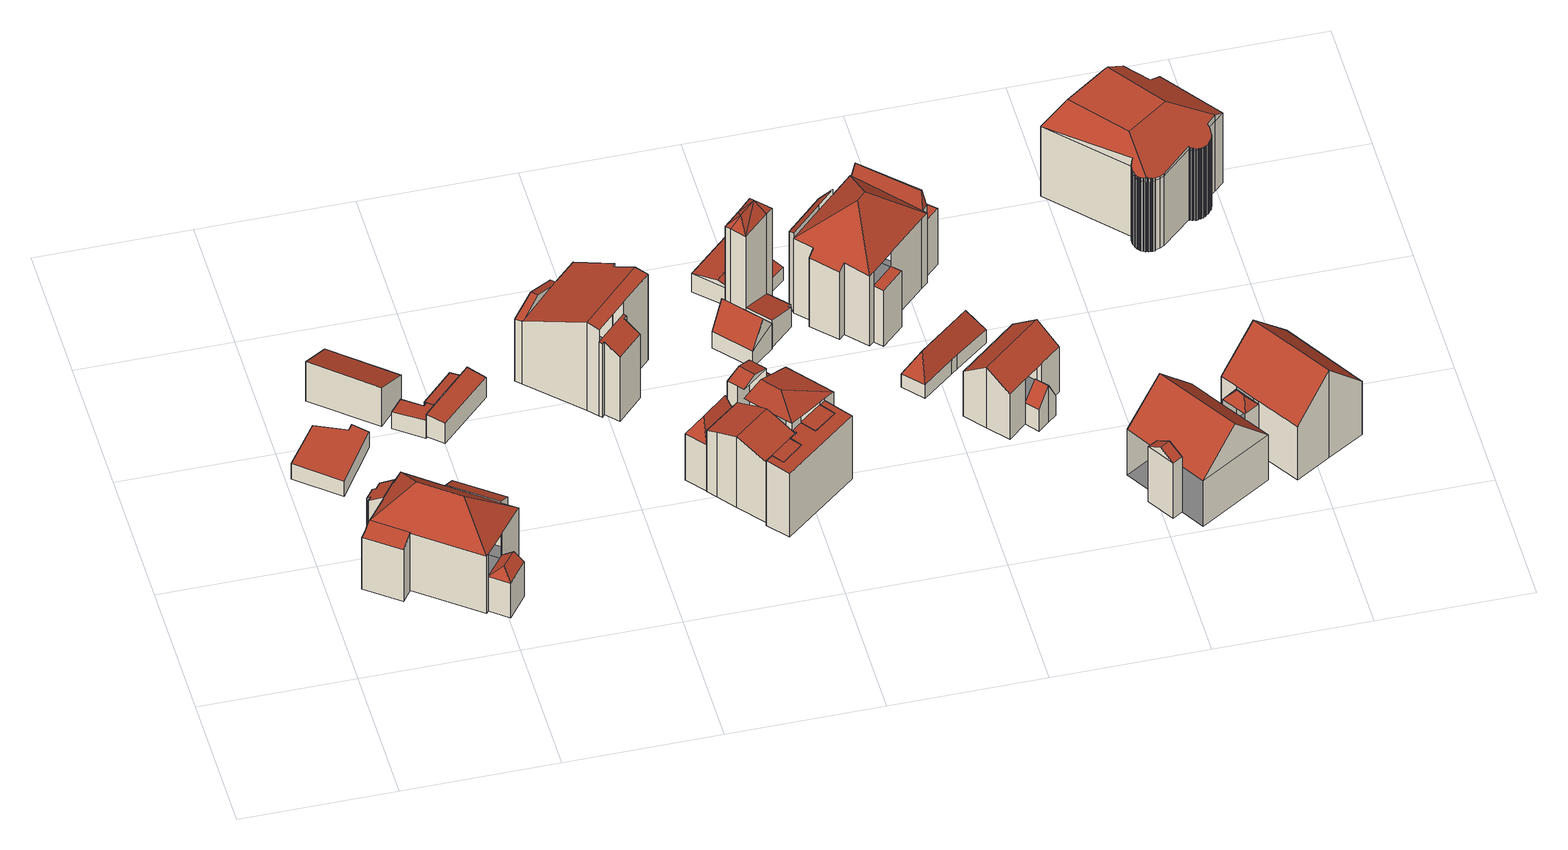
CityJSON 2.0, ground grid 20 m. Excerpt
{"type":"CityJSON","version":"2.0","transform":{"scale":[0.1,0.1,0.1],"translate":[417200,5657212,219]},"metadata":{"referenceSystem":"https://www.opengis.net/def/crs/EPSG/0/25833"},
"CityObjects":{
"building1":{"type":"Building","attributes":{"Dachtyp_tdc":"tdcPolyFlatRoof","Gemeindeschluessel":14612000,"Dachneigung":0,"QualitaetDacherkennung":77,"Geometrietyp2DReferenz":"3000","measuredHeight":2.54,"function":"31001_9998","roofType":"1000"},"geometry":[{"type":"Solid","lod":"2","boundaries":[[[[0,1,2,3]],[[1,4,5,2]],[[4,6,7,5]],[[6,8,9,7]],[[8,10,11,9]],[[10,0,3,11]],[[10,8,6,4,1,0]],[[3,2,5,7,9,11]]]],"semantics":{"surfaces":[{"type":"WallSurface"},{"type":"RoofSurface"},{"type":"GroundSurface"}],"values":[[0,0,0,0,0,0,1,2]]}}]},
"building2":{"type":"Building","attributes":{"Gemeindeschluessel":14612000,"Geometrietyp2DReferenz":"3000","function":"31001_9998","roofType":"9999"},"children":["building2-1","building2-2","building2-3","building2-4","building2-5"]},
"building2-1":{"type":"BuildingPart","attributes":{"Dachtyp_tdc":"tdcFreeFormRoof","Dachneigung":36.92,"QualitaetDacherkennung":18,"Geometrietyp2DReferenz":"3000","measuredHeight":6.75,"roofType":"5000"},"parents":["building2"],"geometry":[{"type":"MultiSurface","lod":"2","boundaries":[[[12,13,14,15]],[[16,17,18]],[[17,19,13,18]],[[13,12,20,16,18]],[[14,21,22,23,24,15]],[[13,19,21,14]],[[19,17,22,21]],[[17,16,23,22]],[[20,12,15,24]]],"semantics":{"surfaces":[{"type":"WallSurface"},{"type":"RoofSurface"},{"type":"GroundSurface"}],"values":[0,1,1,1,2,0,0,0,0]}}]},
"building2-2":{"type":"BuildingPart","attributes":{"Dachtyp_tdc":"tdcPolyFlatRoof","Dachneigung":25.63,"QualitaetDacherkennung":33,"Geometrietyp2DReferenz":"3000","measuredHeight":9.36,"roofType":"2100"},"parents":["building2"],"geometry":[{"type":"MultiSurface","lod":"2","boundaries":[[[25,26,27,28,29]],[[26,30,31,27]],[[30,32,33,34,31]],[[32,30,26,25]],[[28,27,31,34]]],"semantics":{"surfaces":[{"type":"WallSurface"},{"type":"RoofSurface"},{"type":"GroundSurface"}],"values":[0,0,0,1,2]}}]},
"building2-3":{"type":"BuildingPart","attributes":{"Dachtyp_tdc":"tdcHipRoof","Dachneigung":40.88,"QualitaetDacherkennung":64,"Geometrietyp2DReferenz":"3000","measuredHeight":13.41,"roofType":"3200"},"parents":["building2"],"geometry":[{"type":"MultiSurface","lod":"2","boundaries":[[[35,36,37,38]],[[36,39,40,37]],[[39,41,40]],[[42,43,44,45]],[[43,29,28,44]],[[33,46,47,34]],[[46,48,24,47]],[[48,20,24]],[[49,23,16]],[[49,50,51,23]],[[50,52,53,51]],[[50,49,48,46,54]],[[43,42,41,39,36,35,55]],[[46,33,29,43,55,54]],[[35,52,50,54,55]],[[37,40,45,44,28,34,47,24,23,51,53,38]]],"semantics":{"surfaces":[{"type":"WallSurface"},{"type":"RoofSurface"},{"type":"GroundSurface"}],"values":[0,0,0,0,0,0,0,0,0,0,0,1,1,1,1,2]}}]},
"building2-4":{"type":"BuildingPart","attributes":{"Dachtyp_tdc":"tdcPolyFlatRoof","Dachneigung":33.27,"QualitaetDacherkennung":30,"Geometrietyp2DReferenz":"3000","measuredHeight":9.52,"roofType":"2100"},"parents":["building2"],"geometry":[{"type":"MultiSurface","lod":"2","boundaries":[[[56,57,58,59]],[[57,60,61,58]],[[60,62,63,61]],[[62,64,65,63]],[[64,66,67,65]],[[66,68,45,67]],[[68,42,45]],[[69,56,59,40,41]],[[69,68,66,64,62,60,57,56]],[[59,58,61,63,65,67,45,40]]],"semantics":{"surfaces":[{"type":"WallSurface"},{"type":"RoofSurface"},{"type":"GroundSurface"}],"values":[0,0,0,0,0,0,0,0,1,2]}}]},
"building2-5":{"type":"BuildingPart","attributes":{"Dachtyp_tdc":"tdcPolyFlatRoof","Dachneigung":27.8,"QualitaetDacherkennung":30,"Geometrietyp2DReferenz":"3000","measuredHeight":9.52,"roofType":"2100"},"parents":["building2"],"geometry":[{"type":"MultiSurface","lod":"2","boundaries":[[[70,71,72,73]],[[71,74,75,72]],[[74,76,35,38,75]],[[77,70,73,53,52]],[[77,76,74,71,70]],[[73,72,75,38,53]]],"semantics":{"surfaces":[{"type":"WallSurface"},{"type":"RoofSurface"},{"type":"GroundSurface"}],"values":[0,0,0,0,1,2]}}]},
"building3":{"type":"Building","attributes":{"Dachtyp_tdc":"tdcPolyFlatRoof","Gemeindeschluessel":14612000,"Dachneigung":23.06,"QualitaetDacherkennung":75,"Geometrietyp2DReferenz":"3000","measuredHeight":6.5,"function":"31001_9998","roofType":"2100"},"geometry":[{"type":"Solid","lod":"2","boundaries":[[[[78,79,80,81]],[[79,82,83,80]],[[82,84,85,83]],[[84,78,81,85]],[[84,82,79,78]],[[81,80,83,85]]]],"semantics":{"surfaces":[{"type":"WallSurface"},{"type":"RoofSurface"},{"type":"GroundSurface"}],"values":[[0,0,0,0,1,2]]}}]},
"building4":{"type":"Building","attributes":{"Dachtyp_tdc":"tdcPolyFlatRoof","Gemeindeschluessel":14612000,"Dachneigung":2.85,"QualitaetDacherkennung":56,"Geometrietyp2DReferenz":"3000","measuredHeight":2.96,"function":"31001_9998","roofType":"2100"},"geometry":[{"type":"Solid","lod":"2","boundaries":[[[[86,87,88,89]],[[87,90,91,88]],[[90,92,93,91]],[[92,94,95,93]],[[94,96,97,95]],[[96,86,89,97]],[[96,94,92,90,87,86]],[[89,88,91,93,95,97]]]],"semantics":{"surfaces":[{"type":"WallSurface"},{"type":"RoofSurface"},{"type":"GroundSurface"}],"values":[[0,0,0,0,0,0,1,2]]}}]},
"building5":{"type":"Building","attributes":{"Dachtyp_tdc":"tdcPolyFlatRoof","Gemeindeschluessel":14612000,"Dachneigung":11.92,"QualitaetDacherkennung":58,"Geometrietyp2DReferenz":"3000","measuredHeight":3.04,"function":"31001_9998","roofType":"2100"},"geometry":[{"type":"Solid","lod":"2","boundaries":[[[[98,99,100,101]],[[99,102,103,100]],[[101,100,103,104,105]],[[102,106,104,103]],[[106,107,105,104]],[[107,98,101,105]],[[107,106,102,99,98]]]],"semantics":{"surfaces":[{"type":"WallSurface"},{"type":"GroundSurface"},{"type":"RoofSurface"}],"values":[[0,0,1,0,0,0,2]]}}]},
"building6":{"type":"Building","attributes":{"Dachtyp_tdc":"tdcPolyFlatRoof","Gemeindeschluessel":14612000,"Dachneigung":9.33,"QualitaetDacherkennung":69,"Geometrietyp2DReferenz":"3000","measuredHeight":3.76,"function":"31001_9998","roofType":"2100"},"geometry":[{"type":"Solid","lod":"2","boundaries":[[[[108,109,110,111]],[[109,112,113,110]],[[112,114,115,113]],[[114,116,117,115]],[[116,118,119,117]],[[118,108,111,119]],[[118,116,114,112,109,108]],[[111,110,113,115,117,119]]]],"semantics":{"surfaces":[{"type":"WallSurface"},{"type":"RoofSurface"},{"type":"GroundSurface"}],"values":[[0,0,0,0,0,0,1,2]]}}]},
"building7":{"type":"Building","attributes":{"Gemeindeschluessel":14612000,"Geometrietyp2DReferenz":"3000","function":"31001_9998","roofType":"9999"},"children":["building7-1","building7-2","building7-3"]},
"building7-1":{"type":"BuildingPart","attributes":{"Dachtyp_tdc":"tdcPolyFlatRoof","Dachneigung":32.76,"QualitaetDacherkennung":21,"Geometrietyp2DReferenz":"3000","measuredHeight":12.22,"roofType":"2100"},"parents":["building7"],"geometry":[{"type":"MultiSurface","lod":"2","boundaries":[[[120,121,122,123]],[[121,124,125,122]],[[124,126,127,125]],[[126,128,129,127]],[[128,130,131,129]],[[130,132,133,131]],[[132,134,135,133]],[[134,132,130,128,126,124,121,120]],[[123,122,125,127,129,131,133,135]]],"semantics":{"surfaces":[{"type":"WallSurface"},{"type":"RoofSurface"},{"type":"GroundSurface"}],"values":[0,0,0,0,0,0,0,1,2]}}]},
"building7-2":{"type":"BuildingPart","attributes":{"Dachtyp_tdc":"tdcGableRoof","Dachneigung":24.6,"QualitaetDacherkennung":16,"Geometrietyp2DReferenz":"3000","measuredHeight":14.47,"roofType":"3100"},"parents":["building7"],"geometry":[{"type":"MultiSurface","lod":"2","boundaries":[[[136,137,138,139]],[[137,140,141,138]],[[140,142,143,141]],[[142,144,145,143]],[[144,146,120,123,145]],[[147,148,149,135,134]],[[148,150,151,152,149]],[[153,136,139,154,155]],[[148,147,146,144,142]],[[142,140,137,136,153,156,157,150,148]],[[139,138,141,143,145,123,135,149,152,154]]],"semantics":{"surfaces":[{"type":"WallSurface"},{"type":"RoofSurface"},{"type":"GroundSurface"}],"values":[0,0,0,0,0,0,0,0,1,1,2]}}]},
"building7-3":{"type":"BuildingPart","attributes":{"Dachtyp_tdc":"tdcGableRoof","Dachneigung":21.11,"QualitaetDacherkennung":45,"Geometrietyp2DReferenz":"3000","measuredHeight":11.7,"roofType":"3100"},"parents":["building7"],"geometry":[{"type":"MultiSurface","lod":"2","boundaries":[[[158,159,160]],[[159,151,157,161,160]],[[155,158,160,161,156]],[[152,162,163,154]],[[151,159,162,152]],[[159,158,163,162]],[[158,155,154,163]]],"semantics":{"surfaces":[{"type":"WallSurface"},{"type":"RoofSurface"},{"type":"GroundSurface"}],"values":[0,1,1,2,0,0,0]}}]},
"building8":{"type":"Building","attributes":{"Dachtyp_tdc":"tdcFreeFormRoof","Gemeindeschluessel":14612000,"Dachneigung":58.23,"QualitaetDacherkennung":13,"Geometrietyp2DReferenz":"3000","measuredHeight":10.17,"function":"31001_9998","roofType":"5000"},"geometry":[{"type":"Solid","lod":"2","boundaries":[[[[164,165,166,167]],[[165,168,169,166]],[[168,170,171,169]],[[170,172,173,171]],[[172,164,167,173]],[[174,170,168]],[[170,174,172]],[[175,174,168,165]],[[175,165,164]],[[174,175,164,172]],[[167,166,169,171,173]]]],"semantics":{"surfaces":[{"type":"WallSurface"},{"type":"RoofSurface"},{"type":"GroundSurface"}],"values":[[0,0,0,0,0,0,0,1,1,1,2]]}}]},
"building9":{"type":"Building","attributes":{"Gemeindeschluessel":14612000,"Geometrietyp2DReferenz":"3000","function":"31001_9998","roofType":"9999"},"children":["building9-1","building9-2","building9-3","building9-4","building9-5"]},
"building9-1":{"type":"BuildingPart","attributes":{"Dachtyp_tdc":"tdcGableRoof","Dachneigung":18.95,"QualitaetDacherkennung":35,"Geometrietyp2DReferenz":"3000","measuredHeight":11.56,"roofType":"3100"},"parents":["building9"],"geometry":[{"type":"MultiSurface","lod":"2","boundaries":[[[176,177,178,179]],[[177,180,181,178]],[[182,183,184,185]],[[183,186,187,184]],[[186,188,189,187]],[[188,190,191,189]],[[190,192,193,191]],[[194,176,179,195]],[[196,197,198,192,190,188,186]],[[186,183,182,180,177,176,194,199,196]],[[179,178,181,185,184,187,189,191,193,200,201,195]]],"semantics":{"surfaces":[{"type":"WallSurface"},{"type":"RoofSurface"},{"type":"GroundSurface"}],"values":[0,0,0,0,0,0,0,0,1,1,2]}}]},
"building9-2":{"type":"BuildingPart","attributes":{"Dachtyp_tdc":"tdcPolyFlatRoof","Dachneigung":4.53,"QualitaetDacherkennung":62,"Geometrietyp2DReferenz":"3000","measuredHeight":10.12,"roofType":"2100"},"parents":["building9"],"geometry":[{"type":"MultiSurface","lod":"2","boundaries":[[[202,203,204,181,180]],[[203,205,206,204]],[[205,207,182,185,206]],[[205,203,202,207]],[[185,181,204,206]]],"semantics":{"surfaces":[{"type":"WallSurface"},{"type":"RoofSurface"},{"type":"GroundSurface"}],"values":[0,0,0,1,2]}}]},
"building9-3":{"type":"BuildingPart","attributes":{"Dachtyp_tdc":"tdcHipAndGableRoof","Dachneigung":18.77,"QualitaetDacherkennung":22,"Geometrietyp2DReferenz":"3000","measuredHeight":11.87,"roofType":"5000"},"parents":["building9"],"geometry":[{"type":"MultiSurface","lod":"2","boundaries":[[[208,209,210,211,212,213]],[[212,214,215,216,213]],[[216,217,197,218,199,208,213]],[[219,220,221,222,223,224,195,201,200,225]],[[215,214,220,219]],[[214,212,221,220]],[[212,211,222,221]],[[211,210,226,223,222]],[[209,224,227]],[[209,208,195,224]],[[208,194,195]]],"semantics":{"surfaces":[{"type":"RoofSurface"},{"type":"GroundSurface"},{"type":"WallSurface"}],"values":[0,0,0,1,2,2,2,2,2,2,2]}}]},
"building9-4":{"type":"BuildingPart","attributes":{"Dachtyp_tdc":"tdcPolyFlatRoof","Dachneigung":4.35,"QualitaetDacherkennung":71,"Geometrietyp2DReferenz":"3000","measuredHeight":10.16,"roofType":"2100"},"parents":["building9"],"geometry":[{"type":"MultiSurface","lod":"2","boundaries":[[[226,228,229,223]],[[228,230,231,229]],[[230,227,224,231]],[[227,230,228,226]],[[223,229,231,224]]],"semantics":{"surfaces":[{"type":"WallSurface"},{"type":"RoofSurface"},{"type":"GroundSurface"}],"values":[0,0,0,1,2]}}]},
"building9-5":{"type":"BuildingPart","attributes":{"Dachtyp_tdc":"tdcGableRoof","Dachneigung":17.38,"QualitaetDacherkennung":54,"Geometrietyp2DReferenz":"3000","measuredHeight":13.52,"roofType":"3100"},"parents":["building9"],"geometry":[{"type":"MultiSurface","lod":"2","boundaries":[[[232,193,192]],[[232,233,234,193]],[[233,235,236,234]],[[235,237,215,219,236]],[[238,239,240,241]],[[242,240,239,233,232]],[[237,241,240,242]],[[235,238,241,237]],[[233,239,238,235]],[[219,225,200,193,234,236]]],"semantics":{"surfaces":[{"type":"WallSurface"},{"type":"RoofSurface"},{"type":"GroundSurface"}],"values":[0,0,0,0,1,1,0,0,0,2]}}]},
"building10":{"type":"Building","attributes":{"Dachtyp_tdc":"tdcPolyFlatRoof","Gemeindeschluessel":14612000,"Dachneigung":4.6,"QualitaetDacherkennung":54,"Geometrietyp2DReferenz":"3000","measuredHeight":10.67,"function":"31001_9998","roofType":"2100"},"geometry":[{"type":"Solid","lod":"2","boundaries":[[[[243,244,245,246]],[[244,247,248,245]],[[247,227,249,248]],[[227,230,250,249]],[[230,228,251,250]],[[228,226,252,251]],[[226,253,254,252]],[[253,255,256,254]],[[255,257,258,256]],[[257,259,260,258]],[[259,207,261,260]],[[207,205,262,261]],[[205,203,263,262]],[[203,243,246,263]],[[203,205,207,259,257,255,253,226,228,230,227,247,244,243]],[[246,245,248,249,250,251,252,254,256,258,260,261,262,263]]]],"semantics":{"surfaces":[{"type":"WallSurface"},{"type":"RoofSurface"},{"type":"GroundSurface"}],"values":[[0,0,0,0,0,0,0,0,0,0,0,0,0,0,1,2]]}}]},
"building11":{"type":"Building","attributes":{"Dachtyp_tdc":"tdcFreeFormRoof","Gemeindeschluessel":14612000,"Dachneigung":28.8,"QualitaetDacherkennung":12,"Geometrietyp2DReferenz":"3000","measuredHeight":8.16,"function":"31001_9998","roofType":"5000"},"geometry":[{"type":"Solid","lod":"2","boundaries":[[[[264,265,266,267]],[[265,268,269,266]],[[268,270,271,269]],[[270,272,273,271]],[[272,264,267,273]],[[274,275,272,270]],[[274,270,268]],[[274,264,275]],[[274,265,264]],[[265,274,268]],[[275,264,272]],[[267,266,269,271,273]]]],"semantics":{"surfaces":[{"type":"WallSurface"},{"type":"RoofSurface"},{"type":"GroundSurface"}],"values":[[0,0,0,0,0,1,1,1,1,1,1,2]]}}]},
"building12":{"type":"Building","attributes":{"Dachtyp_tdc":"tdcFreeFormRoof","Gemeindeschluessel":14612000,"Dachneigung":60.6,"QualitaetDacherkennung":5,"Geometrietyp2DReferenz":"3000","measuredHeight":6.36,"function":"31001_9998","roofType":"5000"},"geometry":[{"type":"Solid","lod":"2","boundaries":[[[[276,277,278,279]],[[277,280,281,278]],[[280,282,283,281]],[[282,284,285,283]],[[282,286,287,284]],[[286,280,277,276,287]],[[276,284,287]],[[282,280,286]],[[285,279,278,281,283]],[[284,276,279,285]]]],"semantics":{"surfaces":[{"type":"WallSurface"},{"type":"RoofSurface"},{"type":"GroundSurface"}],"values":[[0,0,0,0,1,1,0,0,2,0]]}}]},
"building13":{"type":"Building","attributes":{"Dachtyp_tdc":"tdcFreeFormRoof","Gemeindeschluessel":14612000,"Dachneigung":48.09,"QualitaetDacherkennung":3,"Geometrietyp2DReferenz":"3000","measuredHeight":17.98,"function":"31001_9998","roofType":"5000"},"geometry":[{"type":"Solid","lod":"2","boundaries":[[[[288,289,290,291]],[[289,292,293,290]],[[292,294,295,293]],[[294,296,297,295]],[[296,298,299,297]],[[298,300,301,299]],[[300,288,291,301]],[[302,298,296]],[[294,302,296]],[[294,303,302]],[[303,294,292]],[[289,303,292]],[[303,289,288]],[[302,300,298]],[[302,288,300]],[[288,302,303]],[[291,290,293,295,297,299,301]]]],"semantics":{"surfaces":[{"type":"WallSurface"},{"type":"RoofSurface"},{"type":"GroundSurface"}],"values":[[0,0,0,0,0,0,0,1,1,1,1,1,1,1,1,1,2]]}}]},
"building14":{"type":"Building","attributes":{"Dachtyp_tdc":"tdcPolyFlatRoof","Gemeindeschluessel":14612000,"Dachneigung":16.68,"QualitaetDacherkennung":52,"Geometrietyp2DReferenz":"3000","measuredHeight":4.47,"function":"31001_9998","roofType":"2100"},"geometry":[{"type":"Solid","lod":"2","boundaries":[[[[304,305,306,307]],[[305,308,309,306]],[[308,310,311,309]],[[310,312,313,311]],[[312,314,315,313]],[[314,304,307,315]],[[314,312,310,308,305,304]],[[307,306,309,311,313,315]]]],"semantics":{"surfaces":[{"type":"WallSurface"},{"type":"RoofSurface"},{"type":"GroundSurface"}],"values":[[0,0,0,0,0,0,1,2]]}}]},
"building15":{"type":"Building","attributes":{"Dachtyp_tdc":"tdcFreeFormRoof","Gemeindeschluessel":14612000,"Dachneigung":17.09,"QualitaetDacherkennung":31,"Geometrietyp2DReferenz":"3000","measuredHeight":3.7,"function":"31001_9998","roofType":"5000"},"geometry":[{"type":"Solid","lod":"2","boundaries":[[[[316,317,318,319]],[[317,320,321,318]],[[320,322,323,321]],[[322,324,325,323]],[[324,326,327,325]],[[326,316,319,327]],[[328,329,326,324]],[[317,316,329,328,322,320]],[[324,322,328]],[[316,326,329]],[[319,318,321,323,325,327]]]],"semantics":{"surfaces":[{"type":"WallSurface"},{"type":"RoofSurface"},{"type":"GroundSurface"}],"values":[[0,0,0,0,0,0,1,1,0,0,2]]}}]},
"building16":{"type":"Building","attributes":{"Gemeindeschluessel":14612000,"Geometrietyp2DReferenz":"3000","function":"31001_9998","roofType":"9999"},"children":["building16-1","building16-2","building16-3","building16-4","building16-5"]},
"building16-1":{"type":"BuildingPart","attributes":{"Dachtyp_tdc":"tdcPolyFlatRoof","Dachneigung":46.16,"QualitaetDacherkennung":39,"Geometrietyp2DReferenz":"3000","measuredHeight":13.12,"roofType":"2100"},"parents":["building16"],"geometry":[{"type":"MultiSurface","lod":"2","boundaries":[[[330,331,332,333,334]],[[335,336,337,338,339]],[[336,330,334,337]],[[336,335,331,330]],[[334,333,338,337]]],"semantics":{"surfaces":[{"type":"WallSurface"},{"type":"RoofSurface"},{"type":"GroundSurface"}],"values":[0,0,0,1,2]}}]},
"building16-2":{"type":"BuildingPart","attributes":{"Dachtyp_tdc":"tdcPolyFlatRoof","Dachneigung":0,"QualitaetDacherkennung":34,"Geometrietyp2DReferenz":"3000","measuredHeight":9.18,"roofType":"1000"},"parents":["building16"],"geometry":[{"type":"MultiSurface","lod":"2","boundaries":[[[340,341,342,343]],[[341,344,345,342]],[[344,346,347,345]],[[346,344,341,340]],[[343,342,345,347]]],"semantics":{"surfaces":[{"type":"WallSurface"},{"type":"RoofSurface"},{"type":"GroundSurface"}],"values":[0,0,0,1,2]}}]},
"building16-3":{"type":"BuildingPart","attributes":{"Dachtyp_tdc":"tdcHipRoof","Dachneigung":43.42,"QualitaetDacherkennung":44,"Geometrietyp2DReferenz":"3000","measuredHeight":16.57,"roofType":"3200"},"parents":["building16"],"geometry":[{"type":"MultiSurface","lod":"2","boundaries":[[[348,349,350,351]],[[349,352,353,350]],[[352,354,343,353]],[[354,340,343]],[[355,356,357,347,346]],[[356,358,359,357]],[[358,360,361,359]],[[360,362,363,361]],[[362,364,365,363]],[[364,339,338,365]],[[332,366,367,368,333]],[[339,364,362,360,358,356,369]],[[349,348,370,366,371]],[[356,355,354,352,349,371,369]],[[366,332,339,369,371]],[[368,351,350,353,343,347,357,359,361,363,365,338,333]]],"semantics":{"surfaces":[{"type":"WallSurface"},{"type":"RoofSurface"},{"type":"GroundSurface"}],"values":[0,0,0,0,0,0,0,0,0,0,0,1,1,1,1,2]}}]},
"building16-4":{"type":"BuildingPart","attributes":{"Dachtyp_tdc":"tdcFreeFormRoof","Dachneigung":80.99,"QualitaetDacherkennung":27,"Geometrietyp2DReferenz":"3000","measuredHeight":14.36,"roofType":"5000"},"parents":["building16"],"geometry":[{"type":"MultiSurface","lod":"2","boundaries":[[[367,372,373,368]],[[374,348,351,375,376]],[[377,348,374]],[[378,377,374,372]],[[378,372,367]],[[377,378,367,370,348]],[[368,373,379,375,351]]],"semantics":{"surfaces":[{"type":"WallSurface"},{"type":"RoofSurface"},{"type":"GroundSurface"}],"values":[0,0,1,1,1,1,2]}}]},
"building16-5":{"type":"BuildingPart","attributes":{"Dachtyp_tdc":"tdcPolyFlatRoof","Dachneigung":0,"QualitaetDacherkennung":49,"Geometrietyp2DReferenz":"3000","measuredHeight":9.15,"roofType":"1000"},"parents":["building16"],"geometry":[{"type":"MultiSurface","lod":"2","boundaries":[[[380,381,382,379]],[[381,383,384,382]],[[383,376,375,384]],[[376,383,381,380]],[[379,382,384,375]]],"semantics":{"surfaces":[{"type":"WallSurface"},{"type":"RoofSurface"},{"type":"GroundSurface"}],"values":[0,0,0,1,2]}}]},
"building17":{"type":"Building","attributes":{"Dachtyp_tdc":"tdcFreeFormRoof","Gemeindeschluessel":14612000,"Dachneigung":62.38,"QualitaetDacherkennung":14,"Geometrietyp2DReferenz":"3000","measuredHeight":5.68,"function":"31001_9998","roofType":"5000"},"geometry":[{"type":"Solid","lod":"2","boundaries":[[[[385,386,387,388]],[[386,389,390,387]],[[389,391,392,390]],[[391,393,394,392]],[[393,395,396,394]],[[395,397,398,396]],[[397,385,388,398]],[[393,391,399]],[[391,389,386,400,399]],[[386,385,400]],[[385,397,395,393,399,400]],[[388,387,390,392,394,396,398]]]],"semantics":{"surfaces":[{"type":"WallSurface"},{"type":"RoofSurface"},{"type":"GroundSurface"}],"values":[[0,0,0,0,0,0,0,1,1,1,1,2]]}}]},
"building18":{"type":"Building","attributes":{"Gemeindeschluessel":14612000,"Geometrietyp2DReferenz":"3000","function":"31001_9998","roofType":"9999"},"children":["building18-1","building18-2"]},
"building18-1":{"type":"BuildingPart","attributes":{"Dachtyp_tdc":"tdcGableRoof","Dachneigung":38.46,"QualitaetDacherkennung":73,"Geometrietyp2DReferenz":"3000","measuredHeight":10,"roofType":"3100"},"parents":["building18"],"geometry":[{"type":"MultiSurface","lod":"2","boundaries":[[[401,402,403,404,405,406]],[[407,408,409,410,411,412,413,414,415]],[[403,407,416]],[[403,402,408,407]],[[402,401,409,408]],[[401,417,410,409]],[[417,418,411,410]],[[418,406,412,411]],[[406,405,413,412]],[[405,404,419,414,413]],[[406,418,417,401]]],"semantics":{"surfaces":[{"type":"RoofSurface"},{"type":"GroundSurface"},{"type":"WallSurface"}],"values":[0,1,2,2,2,2,2,2,2,2,0]}}]},
"building18-2":{"type":"BuildingPart","attributes":{"Dachtyp_tdc":"tdcGableRoof","Dachneigung":52.38,"QualitaetDacherkennung":12,"Geometrietyp2DReferenz":"3000","measuredHeight":5.93,"roofType":"3100"},"parents":["building18"],"geometry":[{"type":"MultiSurface","lod":"2","boundaries":[[[419,420,421,414]],[[420,422,423,421]],[[422,424,425,423]],[[424,416,407,425]],[[422,420,419,426]],[[426,416,424,422]],[[415,414,421,423,425,407]]],"semantics":{"surfaces":[{"type":"WallSurface"},{"type":"RoofSurface"},{"type":"GroundSurface"}],"values":[0,0,0,0,1,1,2]}}]},
"building19":{"type":"Building","attributes":{"Gemeindeschluessel":14612000,"Geometrietyp2DReferenz":"3000","function":"31001_9998","roofType":"9999"},"children":["building19-1","building19-2","building19-3","building19-4"]},
"building19-1":{"type":"BuildingPart","attributes":{"Dachtyp_tdc":"tdcFreeFormRoof","Dachneigung":48.96,"QualitaetDacherkennung":24,"Geometrietyp2DReferenz":"3000","measuredHeight":9.74,"roofType":"5000"},"parents":["building19"],"geometry":[{"type":"MultiSurface","lod":"2","boundaries":[[[427,428,429,430,431]],[[432,433,434,435,436]],[[437,433,432]],[[438,437,432,428]],[[438,428,427]],[[437,438,427,433]],[[430,435,434,431]]],"semantics":{"surfaces":[{"type":"WallSurface"},{"type":"RoofSurface"},{"type":"GroundSurface"}],"values":[0,0,1,1,1,1,2]}}]},
"building19-2":{"type":"BuildingPart","attributes":{"Dachtyp_tdc":"tdcGableRoof","Dachneigung":44.74,"QualitaetDacherkennung":77,"Geometrietyp2DReferenz":"3000","measuredHeight":14.35,"roofType":"3100"},"parents":["building19"],"geometry":[{"type":"MultiSurface","lod":"2","boundaries":[[[439,434,433]],[[439,440,441,434]],[[440,442,443,441]],[[442,444,445,443]],[[444,446,447,445]],[[446,448,449,447]],[[448,450,451,449]],[[450,452,431,451]],[[452,427,431]],[[448,446,444,442]],[[442,440,439,452,450,448]],[[434,441,443,445,447,449,451,431]]],"semantics":{"surfaces":[{"type":"WallSurface"},{"type":"RoofSurface"},{"type":"GroundSurface"}],"values":[0,0,0,0,0,0,0,0,0,1,1,2]}}]},
"building19-3":{"type":"BuildingPart","attributes":{"Dachtyp_tdc":"tdcGableRoof","Dachneigung":29.06,"QualitaetDacherkennung":45,"Geometrietyp2DReferenz":"3000","measuredHeight":10.36,"roofType":"3100"},"parents":["building19"],"geometry":[{"type":"MultiSurface","lod":"2","boundaries":[[[453,454,455,456,457]],[[454,458,459,455]],[[458,460,461,462,459]],[[458,454,463]],[[453,460,464]],[[454,453,464,463]],[[460,458,463,464]],[[456,455,459,462]]],"semantics":{"surfaces":[{"type":"WallSurface"},{"type":"RoofSurface"},{"type":"GroundSurface"}],"values":[0,0,0,0,0,1,1,2]}}]},
"building19-4":{"type":"BuildingPart","attributes":{"Dachtyp_tdc":"tdcGableRoof","Dachneigung":44.68,"QualitaetDacherkennung":70,"Geometrietyp2DReferenz":"3000","measuredHeight":13.02,"roofType":"3100"},"parents":["building19"],"geometry":[{"type":"MultiSurface","lod":"2","boundaries":[[[465,466,467,468]],[[469,470,471,472]],[[466,465,473]],[[470,469,474]],[[465,461,457,470,474,473]],[[469,429,436,466,473,474]],[[471,456,462,468,467,435,430,472]]],"semantics":{"surfaces":[{"type":"WallSurface"},{"type":"RoofSurface"},{"type":"GroundSurface"}],"values":[0,0,0,0,1,1,2]}}]},
"building20":{"type":"Building","attributes":{"Dachtyp_tdc":"tdcFreeFormRoof","Gemeindeschluessel":14612000,"Dachneigung":25.57,"QualitaetDacherkennung":21,"Geometrietyp2DReferenz":"3000","measuredHeight":14.64,"function":"31001_9998","roofType":"5000"},"geometry":[{"type":"Solid","lod":"2","boundaries":[[[[475,476,477,478]],[[476,479,480,477]],[[479,481,482,480]],[[481,483,484,482]],[[483,485,486,484]],[[485,487,488,486]],[[487,489,490,488]],[[489,491,492,490]],[[491,493,494,492]],[[493,495,496,494]],[[495,497,498,496]],[[497,499,500,498]],[[499,501,502,500]],[[501,503,504,502]],[[503,505,506,504]],[[505,507,508,506]],[[507,509,510,508]],[[509,511,512,510]],[[511,513,514,512]],[[513,515,516,514]],[[515,517,518,516]],[[517,519,520,518]],[[519,521,522,520]],[[521,523,524,522]],[[523,525,526,524]],[[525,527,528,526]],[[527,529,530,528]],[[529,531,532,530]],[[531,533,534,532]],[[533,535,536,534]],[[535,537,538,536]],[[537,539,540,538]],[[539,541,542,540]],[[541,543,544,542]],[[543,545,546,544]],[[545,547,548,546]],[[547,549,550,548]],[[549,551,552,550]],[[551,553,554,552]],[[553,555,556,554]],[[555,557,558,556]],[[557,559,560,558]],[[559,561,562,560]],[[561,563,564,562]],[[563,565,566,564]],[[565,567,568,566]],[[567,569,570,568]],[[569,571,572,570]],[[571,573,574,572]],[[573,575,576,574]],[[575,577,578,576]],[[577,579,580,578]],[[579,581,582,580]],[[581,583,584,582]],[[583,585,586,584]],[[587,588,589,590,591,592,593,594,595,596,597,598,599,600,601,602,603,604,605,606,607,608,609,610,611,612,613,614,615,616,617,618,619,620,621,622,623,624,625,626,627,628,629,630,631,632,633,634,635,636,637,638]],[[639,640,641,642,643,644,645,646,647,591,590,648,577,649,650,651,652,653,654,655,656,657,658,659,660,661,662,663]],[[577,648,664]],[[588,665,666,667,668,669,589]],[[670,664,648,590,589,669]],[[579,670,669,581]],[[577,664,670,579]],[[581,669,668,583]],[[583,668,667,585]],[[585,667,666]],[[665,588,671]],[[545,639,663,547]],[[547,663,662,549]],[[549,662,661,551]],[[551,661,660,553]],[[553,660,659,555]],[[555,659,658,557]],[[557,658,657,559]],[[559,657,656,561]],[[561,656,655,563]],[[563,655,654,565]],[[565,654,653,567]],[[567,653,652,569]],[[569,652,651,571]],[[571,651,650,573]],[[573,650,649,575]],[[527,591,647,529]],[[529,647,646,531]],[[531,646,645,533]],[[533,645,644,535]],[[535,644,643,537]],[[537,643,642,539]],[[672,638,637,673]],[[539,642,641,541]],[[541,641,640,543]],[[543,640,639,545]],[[587,638,672]],[[673,637,636,674]],[[674,636,635,675]],[[675,635,634,676]],[[634,633,676]],[[676,633,632,677]],[[677,632,631,678]],[[678,631,630,679]],[[679,630,629,680]],[[680,629,628,681]],[[681,628,627,682]],[[682,627,626,683]],[[683,626,625,684]],[[684,625,624,685]],[[685,624,623,686]],[[686,623,622,687]],[[687,622,621]],[[619,618,688]],[[688,618,617,475]],[[475,617,616,476]],[[476,616,615,479]],[[479,615,614,481]],[[481,614,613,483]],[[483,613,612,485]],[[485,612,611,487]],[[487,611,610,489]],[[489,610,609,491]],[[491,609,608,493]],[[493,608,607,495]],[[495,607,606,497]],[[497,606,605,499]],[[499,605,604,501]],[[501,604,603,503]],[[503,603,602,505]],[[505,602,601,507]],[[507,601,600,509]],[[509,600,599,511]],[[511,599,598,513]],[[513,598,597,515]],[[585,666,689,586]],[[666,665,690,689]],[[665,671,691,690]],[[671,672,692,691]],[[672,673,693,692]],[[673,674,694,693]],[[674,675,695,694]],[[675,676,696,695]],[[676,677,697,696]],[[677,678,698,697]],[[678,679,699,698]],[[679,680,700,699]],[[680,681,701,700]],[[681,682,702,701]],[[682,683,703,702]],[[683,684,704,703]],[[684,685,705,704]],[[685,686,706,705]],[[686,687,707,706]],[[687,621,708,707]],[[621,620,709,708]],[[620,619,710,709]],[[619,688,711,710]],[[688,475,478,711]],[[515,597,596,517]],[[521,594,593,523]],[[519,595,594,521]],[[523,593,592,525]],[[525,592,591,527]],[[671,588,587,672]],[[575,649,577]],[[517,596,595,519]],[[586,689,690,691,692,693,694,695,696,697,698,699,700,701,702,703,704,705,706,707,708,709,710,711,478,477,480,482,484,486,488,490,492,494,496,498,500,502,504,506,508,510,512,514,516,518,520,522,524,526,528,530,532,534,536,538,540,542,544,546,548,550,552,554,556,558,560,562,564,566,568,570,572,574,576,578,580,582,584]]]],"semantics":{"surfaces":[{"type":"WallSurface"},{"type":"RoofSurface"},{"type":"GroundSurface"}],"values":[[0,0,0,0,0,0,0,0,0,0,0,0,0,0,0,0,0,0,0,0,0,0,0,0,0,0,0,0,0,0,0,0,0,0,0,0,0,0,0,0,0,0,0,0,0,0,0,0,0,0,0,0,0,0,0,1,1,1,1,1,0,0,0,0,0,0,0,0,0,0,0,0,0,0,0,0,0,0,0,0,0,0,0,0,0,0,0,0,0,0,0,0,0,0,0,0,0,0,0,0,0,0,0,0,0,0,0,0,0,0,0,0,0,0,0,0,0,0,0,0,0,0,0,0,0,0,0,0,0,0,0,0,0,0,0,0,0,0,0,0,0,0,0,0,0,0,0,0,0,0,0,0,0,0,0,0,0,0,0,0,0,0,2]]}}]}
},
"vertices":[
[57,293,45],[3,338,45],[3,338,20],[57,293,20],[44,396,45],[44,396,20],[84,378,45],[84,378,20],[90,386,45],[90,386,20],[107,368,45],[107,368,20],
[205,86,83],[212,81,89],[212,81,21],[205,86,21],[175,58,78],[198,40,78],[195,60,89],[223,72,78],[200,90,78],[223,72,21],[198,40,21],[175,58,21],[200,90,21],
[155,186,115],[167,201,106],[167,201,21],[155,186,21],[155,186,113],[224,157,106],[224,157,21],[212,142,115],[212,142,113],[212,142,21],
[51,148,115],[60,159,115],[60,159,21],[51,148,21],[77,181,115],[77,181,21],[77,181,114],[97,208,114],[109,223,113],[109,223,21],[97,208,21],[230,128,113],[230,128,21],[200,90,114],[175,58,115],[172,54,115],[172,54,21],[93,115,115],[93,115,21],[161,120,156],[112,158,156],
[61,193,104],[66,199,104],[66,199,21],[61,193,21],[62,202,100],[62,202,21],[72,215,100],[72,215,21],[76,212,104],[76,212,21],[82,220,104],[82,220,21],[97,208,117],[77,181,117],
[81,99,106],[38,132,106],[38,132,21],[81,99,21],[43,137,109],[43,137,21],[51,148,117],[93,115,117],
[163,436,63],[130,399,84],[130,399,20],[163,436,20],[53,464,85],[53,464,20],[86,502,63],[86,502,20],
[176,364,52],[140,391,49],[140,391,22],[176,364,22],[156,410,49],[156,410,22],[180,390,51],[180,390,22],[184,395,51],[184,395,22],[196,384,52],[196,384,22],
[184,395,50],[182,398,49],[182,398,23],[184,395,23],[224,440,49],[224,440,23],[238,426,23],[196,384,23],[238,426,53],[196,384,53],
[195,347,58],[176,364,62],[176,364,25],[195,347,25],[196,384,62],[196,384,25],[238,426,62],[238,426,25],[243,431,62],[243,431,25],[262,412,58],[262,412,25],
[424,384,151],[427,381,149],[427,381,29],[424,384,29],[423,378,149],[423,378,29],[439,362,134],[439,362,29],[406,329,134],[406,329,29],[390,345,149],[390,345,29],[387,341,149],[387,341,29],[384,344,151],[384,344,29],
[392,504,133],[433,463,159],[433,463,29],[392,504,29],[429,458,159],[429,458,29],[451,436,174],[451,436,29],[464,424,170],[464,424,29],[424,384,171],[384,344,171],[372,357,174],[372,357,29],[308,420,133],[308,420,132],[308,420,29],[366,479,133],[366,479,29],[366,479,128],[358,470,133],[310,421,133],
[359,486,128],[301,427,132],[327,453,146],[334,446,146],[301,427,29],[359,486,29],
[476,186,106],[456,211,106],[456,211,30],[476,186,30],[502,249,106],[502,249,30],[514,235,106],[514,235,30],[523,224,106],[523,224,30],[512,237,132],[478,208,132],
[579,155,128],[569,148,128],[569,148,29],[579,155,29],[569,147,128],[569,147,29],[541,124,128],[532,117,128],[532,117,29],[541,124,29],[504,151,145],[504,151,29],[486,174,135],[486,174,29],[476,186,130],[476,186,29],[523,224,130],[523,224,29],[575,160,130],[575,160,29],[551,189,145],[545,197,142],[530,216,133],[556,183,142],[530,216,29],[551,189,29],
[569,147,131],[580,135,129],[580,135,29],[552,111,129],[552,111,29],[541,124,131],
[575,160,142],[588,171,140],[618,195,135],[625,201,134],[639,212,131],[575,214,148],[594,268,131],[564,244,144],[556,237,148],[530,216,142],[551,189,142],[564,244,29],[594,268,29],[639,212,29],[625,201,29],[618,195,29],[588,171,29],[556,237,29],[618,195,131],[588,171,131],
[632,178,129],[632,178,29],[602,154,129],[602,154,29],
[523,224,157],[514,235,157],[514,235,29],[548,263,157],[548,263,29],[564,244,157],[548,263,158],[532,249,165],[547,230,165],[564,244,158],[530,216,157],
[569,148,131],[579,155,131],[579,155,24],[569,148,24],[575,160,131],[575,160,24],[588,171,24],[602,154,24],[632,178,24],[618,195,24],[625,201,131],[625,201,24],[651,170,128],[651,170,24],[554,91,128],[554,91,24],[532,117,131],[532,117,24],[541,124,24],[552,111,24],[580,135,24],
[564,244,106],[548,263,106],[548,263,35],[564,244,35],[530,286,106],[530,286,35],[559,310,106],[559,310,35],[594,268,106],[594,268,35],[557,283,116],[567,271,116],
[572,449,74],[586,432,74],[586,432,33],[572,449,33],[611,402,75],[611,402,33],[581,376,60],[581,376,33],[542,421,60],[542,421,33],[597,390,97],[558,436,97],
[586,432,196],[572,449,196],[572,449,34],[586,432,34],[567,455,196],[567,455,34],[588,476,196],[588,476,34],[607,495,196],[607,495,34],[629,472,196],[629,472,34],[620,464,196],[620,464,34],[607,473,213],[585,452,213],
[586,432,79],[620,464,65],[620,464,35],[586,432,35],[643,438,65],[643,438,35],[639,434,67],[639,434,35],[642,431,67],[642,431,35],[611,402,80],[611,402,35],
[653,513,55],[619,483,56],[619,483,33],[653,513,33],[607,495,61],[607,495,33],[588,476,61],[588,476,33],[542,521,63],[542,521,33],[597,573,63],[597,573,33],[568,496,70],[621,547,70],
[698,518,153],[714,515,167],[714,515,158],[714,515,35],[698,518,35],[651,454,167],[650,472,153],[650,472,35],[651,454,35],[651,454,158],
[760,410,127],[770,399,127],[770,399,35],[760,410,35],[741,371,127],[741,371,35],[731,382,127],[731,382,35],
[814,470,151],[818,465,150],[818,465,35],[814,470,35],[809,457,150],[809,457,35],[760,410,150],[731,382,150],[725,376,150],[725,376,35],[700,403,153],[700,403,35],[693,396,145],[693,396,35],[663,427,148],[663,427,35],[670,434,156],[670,434,35],[743,543,158],[743,543,151],[743,543,35],[730,455,201],[812,471,151],[742,467,201],
[749,549,151],[749,549,35],[820,476,151],[820,476,35],[820,476,127],[814,476,179],[749,543,177],[786,511,35],
[786,511,127],[803,528,127],[803,528,35],[838,493,127],[838,493,35],
[767,272,57],[744,298,57],[744,298,35],[767,272,35],[793,340,55],[793,340,35],[838,376,57],[838,376,35],[861,347,57],[861,347,35],[816,312,58],[816,312,35],[808,305,58],[808,305,35],[836,350,92],[769,296,91],
[828,214,126],[850,188,100],[874,209,100],[900,231,100],[927,253,100],[906,279,126],[874,209,26],[850,188,26],[828,214,26],[806,241,26],[883,306,26],[906,279,26],[927,253,26],[900,231,26],[889,221,26],[874,209,61],[806,241,99],[883,306,99],[900,231,58],
[913,215,58],[913,215,26],[902,206,86],[902,206,26],[887,193,61],[887,193,26],[889,221,86],
[1137,112,87],[1117,100,87],[1117,100,78],[1117,100,4],[1137,112,4],[1097,131,87],[1117,144,87],[1117,144,4],[1097,131,4],[1097,131,78],[1114,127,101],[1120,116,101],
[1117,144,92],[1104,165,92],[1104,165,4],[1151,194,147],[1151,194,4],[1199,223,92],[1199,223,4],[1265,116,91],[1265,116,4],[1217,87,147],[1217,87,4],[1171,58,92],[1171,58,4],[1137,112,92],
[1024,38,95],[1011,30,95],[1011,30,4],[1024,38,4],[1024,38,79],[989,66,95],[989,66,4],[1002,73,95],[1002,73,79],[1002,73,4],[1000,48,107],[1013,56,107],
[976,116,80],[1070,175,78],[1070,175,4],[976,116,4],[1137,67,78],[1042,8,79],[1042,8,4],[1137,67,4],[1023,145,134],[1089,38,134],
[1162,478,166],[1161,477,166],[1161,477,51],[1162,478,51],[1159,477,166],[1159,477,51],[1158,476,166],[1158,476,51],[1157,476,166],[1157,476,51],[1155,476,166],[1155,476,51],[1154,475,166],[1154,475,51],[1152,475,166],[1152,475,51],[1151,475,166],[1151,475,51],[1149,476,166],[1149,476,51],[1148,476,166],[1148,476,51],[1147,476,166],[1147,476,51],[1145,477,166],[1145,477,51],[1144,477,166],[1144,477,51],[1143,478,166],[1143,478,51],[1104,442,166],[1104,442,51],[1098,439,166],[1098,439,51],[1092,437,166],[1092,437,51],[1091,436,166],[1091,436,51],[1089,436,166],[1089,436,51],[1088,436,166],[1088,436,51],[1087,436,166],[1087,436,51],[1086,436,166],[1086,436,51],[1085,436,166],[1085,436,51],[1083,436,166],[1083,436,51],[1082,437,166],[1082,437,51],[1081,437,166],[1081,437,51],[1080,437,166],[1080,437,51],[1078,438,166],[1078,438,51],[1077,439,166],[1077,439,51],[1075,440,166],[1075,440,51],[1074,441,166],[1074,441,51],[1073,442,166],[1073,442,51],[1072,443,166],[1072,443,51],[1071,444,166],[1071,444,51],[1071,445,166],[1071,445,51],[1070,447,166],[1070,447,51],[1069,448,166],[1069,448,51],[1069,449,166],[1069,449,51],[1069,451,166],[1069,451,51],[1068,452,166],[1068,452,51],[1068,454,166],[1068,454,51],[1068,455,166],[1068,455,51],[1068,456,166],[1068,456,51],[1068,458,166],[1068,458,51],[1068,459,166],[1068,459,51],[1068,460,166],[1068,460,51],[1069,462,166],[1069,462,51],[1069,463,166],[1069,463,51],[1070,464,166],[1070,464,51],[1071,466,166],[1071,466,51],[982,561,166],[982,561,51],[1074,610,166],[1074,610,51],[1077,612,166],[1077,612,51],[1099,623,166],[1099,623,51],[1125,595,166],[1125,595,51],[1174,507,175],[1186,519,176],[1129,534,198],[1074,494,198],[1081,437,173],[1082,437,173],[1083,436,172],[1085,436,172],[1086,436,172],[1087,436,171],[1088,436,171],[1089,436,171],[1091,436,170],[1092,437,170],[1098,439,169],[1104,442,169],[1143,478,172],[1144,477,171],[1145,477,171],[1147,476,170],[1148,476,170],[1149,476,169],[1151,475,169],[1152,475,168],[1154,475,168],[1155,476,168],[1157,476,167],[1158,476,167],[1159,477,167],[1161,477,167],[1162,478,167],[1164,479,167],[1165,480,166],[1166,481,166],[1168,482,166],[1169,483,167],[1170,484,167],[1171,486,167],[1172,487,167],[1173,488,168],[1174,490,168],[1174,491,168],[1175,493,169],[1175,495,170],[1175,497,170],[1175,498,171],[1175,500,171],[1175,500,172],[1175,502,172],[1175,504,173],[1174,505,174],[1174,507,174],[1071,445,171],[1071,444,171],[1072,443,171],[1073,442,171],[1074,441,171],[1075,440,171],[1077,439,172],[1078,438,172],[1080,437,173],[1017,569,195],[1071,466,181],[1070,464,180],[1069,463,179],[1069,462,178],[1068,460,177],[1068,459,176],[1068,458,175],[1068,456,174],[1068,455,173],[1068,454,173],[1068,452,172],[1069,451,172],[1069,449,171],[1069,448,171],[1070,447,171],[1073,609,195],[1198,530,166],[1141,610,166],[1125,595,178],[1099,623,181],[1077,612,195],[1074,610,195],[1186,519,166],[1174,507,166],[1174,505,166],[1175,504,166],[1175,502,166],[1175,500,166],[1175,498,166],[1175,497,166],[1175,495,166],[1175,493,166],[1174,491,166],[1174,490,166],[1173,488,166],[1172,487,166],[1171,486,166],[1170,484,166],[1169,483,166],[1164,479,166],[1141,610,51],[1198,530,51],[1186,519,51],[1174,507,51],[1174,505,51],[1175,504,51],[1175,502,51],[1175,500,51],[1175,498,51],[1175,497,51],[1175,495,51],[1175,493,51],[1174,491,51],[1174,490,51],[1173,488,51],[1172,487,51],[1171,486,51],[1170,484,51],[1169,483,51],[1168,482,51],[1166,481,51],[1165,480,51],[1164,479,51]
]}
